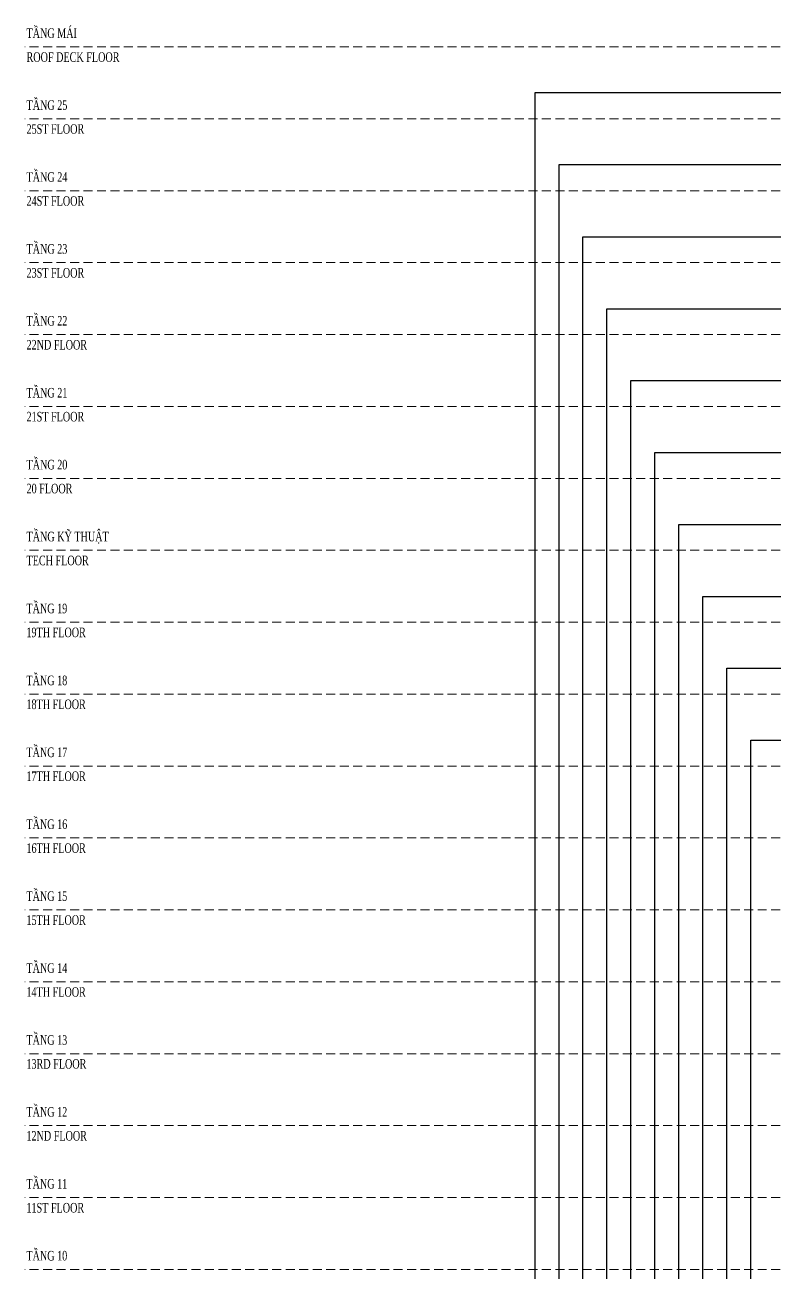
# Model space of a CAD drawing. Extents: x -5343388 to 7033982, y -486386 to 188356.
# Drawn here: x 462208 to 493460, y -227996 to -175972 of the extents above; entities that cross this region are included whole.
import ezdxf

# ---------------------------------------------------------------- set-up
doc = ezdxf.new("R2010")
doc.units = 0
doc.header["$MEASUREMENT"] = 0
doc.linetypes.add('DASHED2', pattern=[0.375, 0.25, -0.125])
doc.layers.add('text', color=2, linetype='Continuous')
doc.layers.add('wire', color=3, linetype='Continuous')
doc.layers.add('Wire Hatch', color=7, linetype='Continuous', lineweight=15)
doc.styles.add('NKB1', font='vntimeh.shx', dxfattribs={"width": 0.7, "height": 400})

msp = doc.modelspace()

# ---------------------------------------------------------------- linework, layer by layer
at = {"layer": 'wire'}
for points in [[(509484.62404, -178811.14677), (483484.62404, -178811.14677), (483484.62404, -261061.71875)], [(509484.62404, -181811.14677), (484484.62404, -181811.14677), (484484.62404, -261061.71875)], [(485484.62404, -261061.71875), (485484.62404, -184811.14677), (509484.62404, -184811.14677)], [(486484.62404, -261061.71875), (486484.62404, -187811.14677), (509484.62404, -187811.14677)], [(487484.62404, -261061.71875), (487484.62404, -190811.14677), (509484.62404, -190811.14677)], [(488484.62404, -261061.71875), (488484.62404, -193811.14677), (509484.62404, -193811.14677)], [(489484.62404, -261061.71875), (489484.62404, -196811.14677), (509484.62404, -196811.14677)], [(490484.62404, -261061.71875), (490484.62404, -199811.14677), (509484.62404, -199811.14677)], [(491484.62404, -261061.71875), (491484.62404, -202811.14677), (509484.62404, -202811.14677)], [(492484.62404, -261061.71875), (492484.62404, -205811.14677), (509484.62404, -205811.14677)]]:
    msp.add_lwpolyline(points, dxfattribs=at)
at = {"layer": 'Wire Hatch', "linetype": 'DASHED2', "ltscale": 1500}
for points in [[(555589.3445, -176886.87961), (462207.87007, -176886.87961)], [(555589.3445, -179886.87961), (462207.87007, -179886.87961)], [(555589.3445, -182886.87961), (462207.87007, -182886.87961)], [(555589.3445, -185886.87961), (462207.87007, -185886.87961)], [(555589.3445, -188886.87961), (462207.87007, -188886.87961)], [(555589.3445, -191886.87961), (462207.87007, -191886.87961)], [(555589.3445, -194886.87961), (462207.87007, -194886.87961)], [(555589.3445, -197886.87961), (462207.87007, -197886.87961)], [(555589.3445, -200886.87961), (462207.87007, -200886.87961)], [(555589.3445, -203886.87961), (462207.87007, -203886.87961)], [(555589.3445, -206886.87961), (462207.87007, -206886.87961)], [(555589.3445, -209886.87961), (462207.87007, -209886.87961)], [(555589.3445, -212886.87961), (462207.87007, -212886.87961)], [(555589.3445, -215886.87961), (462207.87007, -215886.87961)], [(555589.3445, -218886.87961), (462207.87007, -218886.87961)], [(555589.3445, -221886.87961), (462207.87007, -221886.87961)], [(555589.3445, -224886.87961), (462207.87007, -224886.87961)], [(555589.3445, -227886.87961), (462207.87007, -227886.87961)]]:
    msp.add_lwpolyline(points, dxfattribs=at)

# ---------------------------------------------------------------- texts
at = {"layer": 'text', "char_height": 400, "width": 4878.3860274, "attachment_point": 1, "style": 'NKB1'}
for s, insert in [('tÇng m¸i', (462274.15607, -176114.15409)), ('roof deck floor', (462274.15607, -177112.00964)), ('tÇng 25', (462274.15607, -179114.15409)), ('25st floor', (462274.15607, -180112.00964)), ('tÇng 24', (462274.15607, -182114.15409)), ('24st floor', (462274.15607, -183112.00964)), ('tÇng 23', (462274.15607, -185114.15409)), ('23st floor', (462274.15607, -186112.00964)), ('tÇng 22', (462274.15607, -188114.15409)), ('22nd floor', (462274.15607, -189112.00964)), ('tÇng 21', (462274.15607, -191114.15409)), ('21st floor', (462274.15607, -192112.00964)), ('tÇng 20', (462274.15607, -194114.15409)), ('20 floor', (462274.15607, -195112.00964)), ('tÇng kü thuËt', (462274.15607, -197114.15409)), ('tech floor', (462274.15607, -198112.00964)), ('tÇng 19', (462269.20863, -200114.15409)), ('19th floor', (462269.20863, -201112.00964)), ('tÇng 18', (462269.20863, -203114.15409)), ('18th floor', (462269.20863, -204112.00964)), ('tÇng 17', (462269.20863, -206114.15409)), ('17th floor', (462269.20863, -207112.00964)), ('tÇng 16', (462269.20863, -209114.15409)), ('16th floor', (462269.20863, -210112.00964)), ('tÇng 15', (462269.20863, -212114.15409)), ('15th floor', (462269.20863, -213112.00964)), ('tÇng 14', (462269.20863, -215114.15409)), ('14th floor', (462269.20863, -216112.00964)), ('tÇng 13', (462269.20863, -218114.15409)), ('13rd floor', (462269.20863, -219112.00964)), ('tÇng 12', (462269.20863, -221114.15409)), ('12nd floor', (462269.20863, -222112.00964)), ('tÇng 11', (462269.20863, -224114.15409)), ('11st floor', (462269.20863, -225112.00964)), ('tÇng 10', (462269.20863, -227114.15409))]:
    msp.add_mtext(s, dxfattribs=dict(at, insert=insert))

doc.saveas('drawing.dxf')
